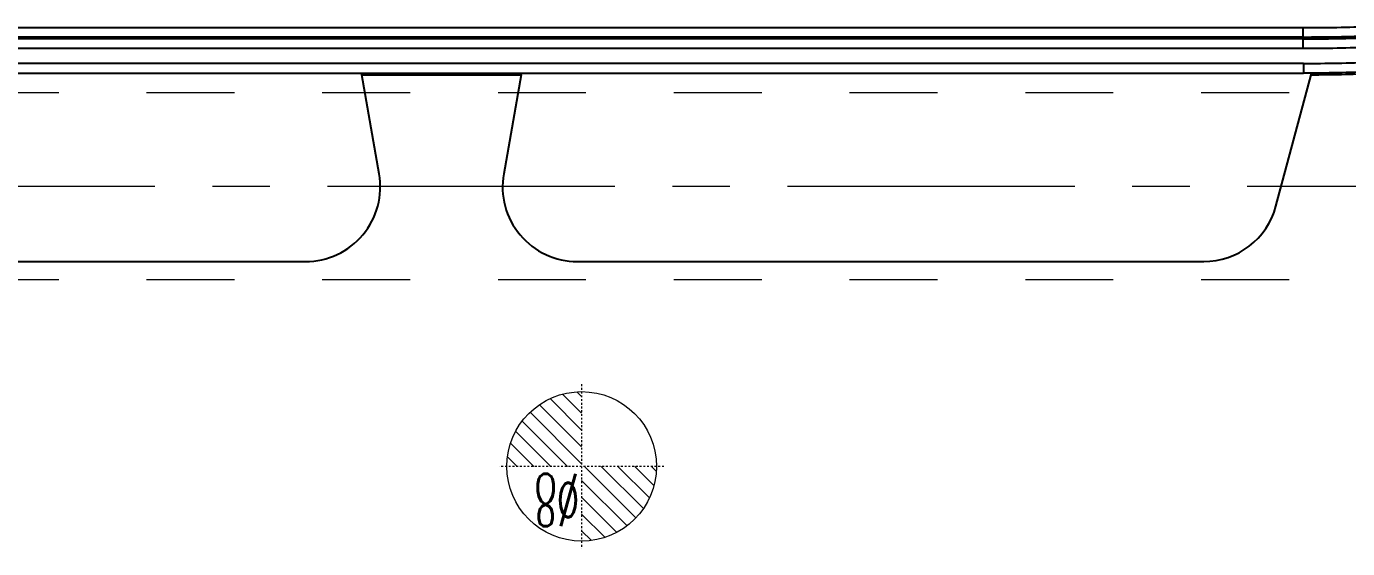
# Model space of a CAD drawing. Header units: millimetres. Extents: x 2634 to 3034, y 1430 to 1883.
# Drawn here: x 2838.9 to 2909.6, y 1508.3 to 1536.2 of the extents above; entities that cross this region are included whole.
import ezdxf
from ezdxf.enums import TextEntityAlignment as Align

# ---------------------------------------------------------------- set-up
doc = ezdxf.new("R2010")
doc.units = ezdxf.units.MM
doc.linetypes.add('CENTER', pattern=[0.6, 0.375, -0.075, 0.075, -0.075])
doc.linetypes.add('HIDDEN', pattern=[0.2, 0.1, -0.1])
doc.layers.add('cool', color=153, linetype='HIDDEN', lineweight=9)
doc.layers.add('epin', color=13, linetype='Continuous', lineweight=9)
doc.layers.add('DEFAULT_2', color=8, linetype='HIDDEN')
doc.styles.add('TXT05', font='txt.shx', dxfattribs={"width": 0.5, "bigfont": 'gbcbig.shx'})

# ---------------------------------------------------------------- blocks, each defined once
blk = doc.blocks.new('epin_ejp_8')
at = {"layer": 'epin'}
h = blk.add_hatch(dxfattribs=at)
h.set_pattern_fill('_ANSI31', color=123, scale=0.2, angle=90)
h.set_pattern_definition([(135, (170.5, -113), (-0.4490128, -0.4490128), [])])
h.paths.add_polyline_path([(0, 4, 0.414214), (-4, 0), (0, 0)])
h.paths.add_polyline_path([(4, 0), (0, 0), (0, -4, 0.414214)])
at = {"layer": 'epin', "color": 1, "linetype": 'CENTER', "ltscale": 0.16}
for p, q in [((0, -4.4), (0, 4.4)), ((-4.4, 0), (4.4, 0))]:
    blk.add_line(p, q, dxfattribs=at)
at = {"layer": 'epin'}
blk.add_circle((0, 0), 4, dxfattribs=at)
at = {"layer": 'epin', "color": 6, "style": 'TXT05', "width": 0.5}
blk.add_text('%%c8', height=2.8, dxfattribs=at).set_placement((1.327, 1.8), align=Align.MIDDLE)

msp = doc.modelspace()

# ---------------------------------------------------------------- linework, layer by layer
at = {"color": 7, "linetype": 'Continuous'}
for p, q in [((2760.047, 1536.148), (2907.195, 1536.148)), ((2907.195, 1536.148), (2907.195, 1535.046)), ((2907.195, 1535.647), (2760.047, 1535.648)), ((2907.195, 1535.547), (2760.047, 1535.548)), ((2760.047, 1535.047), (2907.195, 1535.046)), ((2907.23, 1534.234), (2760.011, 1534.235)), ((2907.23, 1534.234), (2907.23, 1533.732)), ((2760.011, 1533.708), (2907.23, 1533.708)), ((2856.861, 1533.63), (2865.39, 1533.63)), ((2857.796, 1528.324), (2856.861, 1533.63)), ((2865.39, 1533.63), (2864.455, 1528.324)), ((2905.756, 1526.594), (2907.642, 1533.63)), ((2813.394, 1523.63), (2853.857, 1523.63)), ((2868.394, 1523.63), (2901.893, 1523.63))]:
    msp.add_line(p, q, dxfattribs=at)
for centre, radius, start, end in [((2907.195, 1636.057), 99.909, 269.99988, 272.09107), ((2907.195, 1636.057), 100.41, 269.99988, 272.09107), ((2907.195, 1636.057), 100.51, 269.99988, 272.09107), ((2907.195, 1636.057), 101.011, 269.99988, 272.09107), ((2907.231, 1634.096), 99.862, 269.99988, 272.09005), ((2907.231, 1634.096), 100.364, 269.99988, 272.09005), ((2907.231, 1634.096), 100.467, 270.23445, 272.09005), ((2853.857, 1527.63), 4, 269.99988, 10), ((2868.394, 1527.63), 4, 170, 269.99988), ((2901.893, 1527.63), 4, 269.99988, 345)]:
    msp.add_arc(centre, radius, start, end, dxfattribs=at)
at = {"layer": 'cool', "ltscale": 47}
for p, q in [((2647.955, 1532.672), (3019.295, 1532.672)), ((2647.955, 1522.672), (3019.295, 1522.672))]:
    msp.add_line(p, q, dxfattribs=at)
at = {"layer": 'cool', "color": 1, "linetype": 'CENTER', "ltscale": 41}
msp.add_line((2633.625, 1527.672), (3033.625, 1527.672), dxfattribs=at)
at = {"layer": 'DEFAULT_2', "color": 8, "linetype": 'HIDDEN', "ltscale": 0.06}
for p, q in [((2856.861, 1533.63), (2856.847, 1533.708)), ((2865.39, 1533.63), (2865.404, 1533.708)), ((2907.642, 1533.63), (2907.663, 1533.709))]:
    msp.add_line(p, q, dxfattribs=at)

# ---------------------------------------------------------------- block references
at = {"layer": 'epin', "rotation": 180}
msp.add_blockref('epin_ejp_8', (2868.625, 1512.672), dxfattribs=at)

doc.saveas('drawing.dxf')
